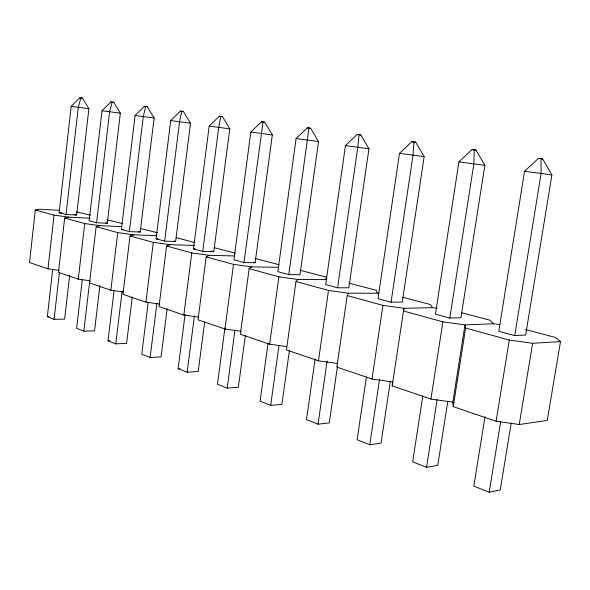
<?xml version="1.0" encoding="UTF-8"?>
<svg xmlns="http://www.w3.org/2000/svg" width="590" height="590" viewBox="0 0 590 590"><rect width="100%" height="100%" fill="white"/><g stroke="black" fill="none" stroke-linecap="round" stroke-linejoin="round"><path stroke-width="0.89" d="M59.627 210.306L39.869 209.258L35.334 209.996L29.5 262.535L47.967 268.819L59.354 270.397M47.967 268.819L54.037 215.129L35.334 209.996M69.657 275.523L64.627 319.094L54.073 319.345L47.333 316.668L52.687 269.483M66.043 214.517L59.14 212.651L71.206 106.333L79.783 97.8L80.874 97.94L78.286 107.343L66.043 214.517L76.634 215.048L88.898 108.693L82.497 98.161L79.783 97.8M89.945 218.197L69.008 217.179L64.664 218.042L58.462 272.388L78.271 279.129L90.078 280.766M54.073 319.345L59.398 272.705M78.271 279.129L84.731 223.551L64.664 218.042M82.335 279.365L76.619 328.306L83.839 331.174L94.54 330.82L99.916 285.494M102.011 110.743L89.171 220.756L96.583 222.755L107.299 223.241L120.353 113.192L113.752 102.291L110.935 101.915L102.011 110.743L120.353 113.192M83.839 331.174L89.746 280.921M96.583 222.755L109.615 111.834L112.107 102.07L110.935 101.915M121.665 226.612L100.263 225.682L96.148 226.685L89.54 282.957L110.832 290.199L123.303 291.939M110.832 290.199L117.734 232.607L96.148 226.685M132.256 297.117L126.607 343.395L115.773 343.859L108.022 340.777L114.017 290.885M129.358 231.597L121.4 229.451L135.095 115.478L144.395 106.333L145.649 106.495L143.274 116.65L129.358 231.597L140.206 232.032L154.138 118.029L147.316 106.724L144.395 106.333M115.773 343.859L122.196 290.804M156.416 235.676L133.864 234.82L130.029 235.978L122.963 294.329L145.922 302.139L159.956 304.093M145.922 302.139L153.311 242.372L130.029 235.978M148.201 302.309L141.77 354.184L150.118 357.503L161.07 356.913L167.147 308.651M164.647 241.118L156.07 238.803L170.716 120.581L180.415 111.09L181.772 111.267L179.537 121.842L164.647 241.118L175.614 241.494L190.511 123.229L183.453 111.495L180.415 111.09M150.118 357.503L156.888 303.282M194.693 245.447L170.09 244.68L166.594 246.015L159.02 306.594L183.837 315.031L198.594 317.096M183.837 315.031L191.78 252.926L166.594 246.015M204.671 321.882L198.218 371.471L187.155 372.216L178.151 368.639L185.068 314.551M202.731 251.399L193.468 248.899L209.177 126.09L219.318 116.223L220.785 116.422L218.713 127.455L202.731 251.399L213.801 251.694L229.783 128.849L222.482 116.65L219.318 116.223M187.155 372.216L194.427 315.827M234.075 255.927L209.258 255.33L206.168 256.871L198.019 319.854L224.945 329.014L241.251 331.292M224.923 327.9L217.467 384.26L227.224 388.132L238.375 387.217L245.344 335.386M250.831 132.057L233.928 259.814L243.972 262.528L255.123 262.734L272.322 134.933L264.755 122.226L261.459 121.791L250.831 132.057L272.322 134.933M224.945 329.014L233.5 264.372L206.168 256.871M227.224 388.132L234.938 330.267M243.972 262.528L263.044 121.997L261.459 121.791M308.983 128.067L288.776 274.616L277.846 271.666L296.092 138.539L307.25 127.838L310.694 128.296L318.548 141.541L299.978 274.719L288.776 274.616M278.627 267.3L251.738 266.887L249.142 268.664L240.351 334.257L269.659 344.221L286.792 346.625M268.044 343.21L260.094 401.193L270.692 405.404L281.917 404.29L289.366 350.821M269.659 344.221L278.908 276.835L249.142 268.664M270.692 405.404L278.923 345.873M326.772 279.616L297.98 279.468L295.974 281.519L286.46 349.936L318.475 360.829L337.406 363.484M326.123 279.004L326.381 277.182L300.015 270.242M315.112 358.919L306.476 419.615L318.032 424.21L329.286 422.86L337.421 366.678M360.8 134.911L357.193 134.431L345.452 145.612L325.687 284.579L337.613 287.795L348.838 287.773L368.957 148.754L360.8 134.911L359.089 134.682L357.776 147.375L337.613 287.795M318.475 360.829L328.512 290.442L295.974 281.519M318.032 424.21L327.103 361.006M379.046 293.23L348.506 293.208L347.208 295.575L336.868 367.083L371.988 379.031L392.807 381.959L392.202 385.904L430.906 399.069L452.825 402.166L453.238 406.665L496.101 421.245L519.23 424.52L547.262 420.456L560.5 341.595L555.485 337.451L525.565 329.581M366.405 377.01L357.127 439.734L369.775 444.764L381.029 443.149L390.337 381.31M415.67 142.161L411.879 141.652L399.496 153.348L377.991 298.695L391.067 302.22L402.269 302.05L424.158 156.645L415.67 142.161L413.959 141.924L413.015 155.288L391.067 302.22M371.988 379.031L382.932 305.377L347.208 295.575M369.775 444.764L379.532 379.473M392.202 385.904L403.921 308.282L432.603 307.678L437.146 308.238M422.838 395.801L412.661 461.8L426.57 467.324L437.758 465.392L447.84 401.178M476.012 150.126L472.022 149.595L458.917 161.859L435.427 314.19L449.823 318.076L460.938 317.722L484.855 165.333L476.012 150.126L474.316 149.897L473.829 163.998L449.823 318.076M430.906 399.069L442.891 321.83L403.501 311.019L403.921 308.282L382.932 305.377M426.57 467.324L437.124 399.607M452.825 402.166L464.994 324.898L493.38 323.792L499.708 324.566M453.238 406.665L465.628 328.07L464.994 324.898L442.891 321.83M485.039 416.555L473.829 486.101L489.191 492.2L500.246 489.892L511.22 423.03M542.682 158.931L538.486 158.371L524.569 171.262L498.779 331.285L514.709 335.585L525.653 335.017L551.916 174.92L542.682 158.931L541.023 158.71L541.089 173.63L514.709 335.585M496.101 421.245L509.288 340.046L465.628 328.07M489.191 492.2L500.667 421.769M519.23 424.52L532.623 343.292L560.5 341.595M178.151 368.639L179.987 368.521M108.022 340.777L109.821 340.71M47.333 316.668L49.088 316.631M193.468 248.899L195.305 248.951M156.07 238.803L157.891 238.869M121.4 229.451L123.207 229.525M59.14 212.651L61.773 212.784M551.916 174.92L524.569 171.262M484.855 165.333L458.917 161.859M424.158 156.645L399.496 153.348M318.548 141.541L296.092 138.539M368.957 148.754L345.452 145.612M190.511 123.229L170.716 120.581M229.783 128.849L209.177 126.09M76.398 211.891L90.292 215.07M107.107 219.864L122.241 223.477M140.103 228.411L157.633 232.785M88.898 108.693L71.206 106.333M154.138 118.029L135.095 115.478M81.405 98.014L82.497 98.161M112.579 102.136L113.752 102.291M146.054 106.554L147.316 106.724M182.096 111.311L183.453 111.495M221.014 116.451L222.482 116.65M263.162 122.019L264.755 122.226M307.25 127.838L310.694 128.296M538.486 158.371L540.145 158.599M472.022 149.595L473.718 149.823M411.879 141.652L413.59 141.888M357.193 134.431L358.904 134.66M54.037 215.129L69.008 217.179M84.731 223.551L100.263 225.682M117.734 232.607L133.864 234.82M153.311 242.372L170.09 244.68M191.78 252.926L209.258 255.33M233.5 264.372L251.738 266.887M278.908 276.835L297.98 279.468M328.512 290.442L348.506 293.208M509.288 340.046L532.623 343.292M176.248 237.681L194.589 242.512M214.148 247.653L235.204 253.191M255.013 258.405L278.989 264.711M348.764 283.067L376.044 290.243L377.305 293.016M402.719 297.264L430.309 304.521L432.603 307.678M461.424 312.707L489.855 320.186L493.38 323.792M74.03 214.354L76.634 215.048M105.647 222.799L107.299 223.241M138.436 231.56L140.206 232.032M173.888 241.03L175.614 241.494M211.264 251.016L213.801 251.694M253.449 262.284L255.123 262.734M326.381 277.182L326.639 278.805"/></g></svg>
